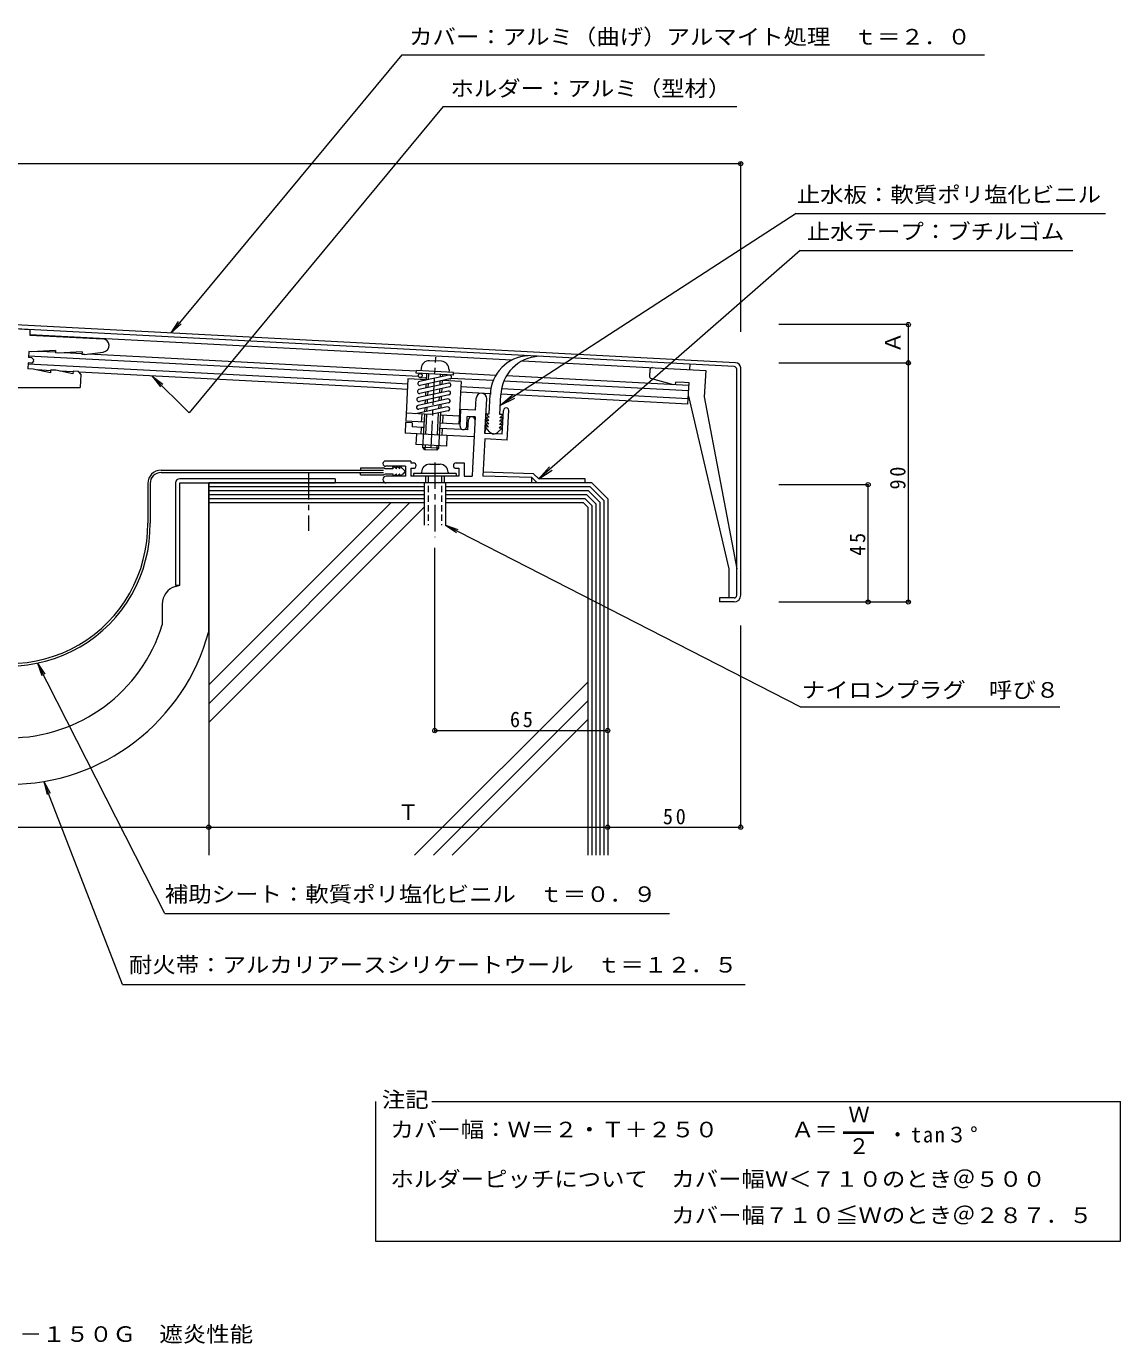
# Model space of a CAD drawing. Units: millimetres, scale not verified. Extents: x -332 to 362, y -270 to 226.
# Drawn here: x -49.6 to 361.9, y -269.6 to 225.8 of the extents above; entities that cross this region are included whole.
import ezdxf
from ezdxf.enums import TextEntityAlignment as Align

# ---------------------------------------------------------------- set-up
doc = ezdxf.new("R2010")
doc.units = ezdxf.units.MM
doc.header["$LTSCALE"] = 2
doc.header["$PDMODE"] = 32
doc.header["$PDSIZE"] = 1.6
doc.linetypes.add('CHAIN1', pattern=[8, 5, -1, 1, -1])
doc.linetypes.add('DASHED1', pattern=[1.8, 1.2, -0.6])
for name, color, linetype, lineweight in [('D-0', 3, 'Continuous', 9), ('D-1', 2, 'Continuous', 9), ('D-2', 4, 'Continuous', 9), ('D-3', 6, 'Continuous', 5), ('D-4', 7, 'Continuous', 9), ('D-5', 7, 'Continuous', 9)]:
    doc.layers.add(name, color=color, linetype=linetype, lineweight=lineweight)
doc.layers.add('F-0_F-0ﾚｲﾔ', color=2, linetype='Continuous')
doc.styles.add('ＭＳ ゴシック', font='')
doc.styles.get('ＭＳ ゴシック').set_extended_font_data('MS Gothic')

msp = doc.modelspace()

# ---------------------------------------------------------------- linework, layer by layer
at = {"layer": 'D-0'}
for p, q in [((217.102, 99.347), (-56.002, 113.66)), ((216.55, 97.874), (-56.002, 112.158)), ((217.498, 11.847), (217.498, 96.876)), ((218.998, 11.847), (218.998, 97.35)), ((210.998, 10.847), (210.998, 9.347)), ((216.498, 10.847), (210.998, 10.847)), ((216.498, 9.347), (210.998, 9.347))]:
    msp.add_line(p, q, dxfattribs=at)
for centre, radius, start, end in [((216.998, 97.35), 2, 0, 86.99953), ((216.498, 96.876), 1, 0, 86.99922), ((216.498, 11.847), 1, 270, 0), ((216.498, 11.847), 2.5, 270, 0)]:
    msp.add_arc(centre, radius, start, end, dxfattribs=at)
at = {"layer": 'D-1'}
for p, q in [((-48.212, 111.739), (-56.107, 112.152)), ((-48.212, 111.739), (-48.316, 109.752)), ((-48.316, 109.752), (-20.853, 108.313)), ((132.935, 100.265), (-48.315, 109.763)), ((-48.865, 99.267), (-48.983, 97.02)), ((-47.574, 99.199), (-48.865, 99.267)), ((-48.643, 103.511), (-48.76, 101.264)), ((-47.469, 101.196), (-48.76, 101.264)), ((83.357, 94.852), (-48.734, 101.774)), ((-46.831, 99.868), (-47.574, 99.199)), ((-46.8, 100.453), (-47.469, 101.196)), ((-46.831, 99.868), (-46.8, 100.453)), ((-38.643, 103.248), (-45.284, 103.596)), ((-38.604, 103.986), (-38.656, 102.988)), ((-37.658, 102.935), (-38.656, 102.988)), ((-28.618, 103.463), (-37.658, 102.935)), ((-28.656, 102.725), (-35.297, 103.073)), ((-28.618, 103.463), (-28.67, 102.464)), ((-27.671, 102.412), (-28.67, 102.464)), ((-27.671, 102.412), (-20.657, 103.338)), ((81.368, 96.959), (-26.254, 102.599)), ((106.496, 99.855), (102.002, 100.091)), ((136.951, 100.054), (205.839, 96.444)), ((-46.986, 96.915), (-48.983, 97.02)), ((81.184, 91.962), (-48.891, 98.778)), ((-40.507, 96.336), (-45.446, 96.595)), ((-38.497, 96.47), (-40.494, 96.575)), ((-32.019, 95.891), (-36.957, 96.15)), ((80.897, 89.974), (-29.782, 95.774)), ((-29.062, 94.975), (-29.324, 89.982)), ((97.062, 96.136), (81.368, 96.959)), ((97.879, 94.091), (83.432, 94.848)), ((97.02, 95.345), (97.072, 96.344)), ((111.001, 94.613), (97.02, 95.345)), ((111.053, 95.611), (97.072, 96.344)), ((109.321, 94.675), (98.179, 92.255)), ((98.849, 97.252), (98.797, 96.253)), ((100.876, 92.928), (100.992, 95.137)), ((101.682, 93.016), (101.791, 95.095)), ((106.139, 93.984), (106.185, 94.865)), ((106.949, 94.16), (106.984, 94.823)), ((109.335, 96.703), (109.283, 95.704)), ((111.001, 94.613), (111.053, 95.611)), ((126.938, 94.57), (111.042, 95.404)), ((199.533, 90.766), (130.933, 94.361)), ((184.817, 96.565), (184.701, 94.37)), ((199.847, 96.758), (199.951, 98.744)), ((205.839, 96.444), (205.317, 86.478)), ((-82.889, 89.982), (-29.324, 89.982)), ((81.002, 89.968), (80.897, 89.974)), ((93.699, 89.303), (81.002, 89.968)), ((93.804, 91.3), (81.106, 91.966)), ((93.886, 93.295), (93.048, 77.317)), ((100.876, 92.928), (93.886, 93.295)), ((109.164, 91.679), (98.022, 89.259)), ((109.483, 90.214), (98.341, 87.793)), ((98.452, 93.764), (100.913, 93.635)), ((109.64, 93.209), (98.498, 90.789)), ((100.714, 89.844), (100.79, 91.287)), ((101.525, 90.02), (101.6, 91.463)), ((105.825, 87.992), (105.9, 89.435)), ((105.982, 90.988), (106.057, 92.431)), ((106.635, 88.168), (106.71, 89.611)), ((106.792, 91.164), (106.868, 92.614)), ((113.858, 92.248), (106.868, 92.614)), ((125.973, 92.618), (110.049, 93.453)), ((113.754, 90.254), (113.021, 76.27)), ((113.858, 92.248), (113.754, 90.254)), ((125.11, 89.659), (113.754, 90.255)), ((199.272, 85.773), (129.105, 89.45)), ((199.429, 88.769), (129.967, 92.409)), ((185.433, 93.354), (193.634, 91.075)), ((194.54, 91.027), (194.593, 92.047)), ((199.167, 83.776), (199.587, 91.785)), ((108.85, 85.687), (97.708, 83.267)), ((109.007, 88.683), (97.865, 86.263)), ((109.325, 87.218), (98.184, 84.797)), ((100.4, 83.852), (100.476, 85.295)), ((100.558, 86.848), (100.633, 88.291)), ((101.211, 84.028), (101.287, 85.471)), ((101.368, 87.024), (101.443, 88.467)), ((105.667, 84.996), (105.743, 86.439)), ((106.478, 85.172), (106.553, 86.615)), ((124.882, 87.669), (113.649, 88.257)), ((119.301, 81.448), (119.536, 85.946)), ((122.851, 72.754), (123.531, 85.736)), ((199.167, 83.776), (128.876, 87.459)), ((199.325, 86.792), (214.498, 21.762)), ((205.317, 86.478), (217.498, 21.762)), ((102.552, 79.823), (93.205, 80.313)), ((108.693, 82.692), (96.859, 80.121)), ((109.168, 84.222), (98.027, 81.801)), ((99.04, 77.003), (99.197, 79.999)), ((99.541, 67.464), (100.196, 79.946)), ((100.244, 80.856), (100.319, 82.299)), ((100.602, 72.415), (100.995, 79.904)), ((101.054, 81.032), (101.129, 82.475)), ((109.011, 81.226), (102.552, 79.823)), ((104.996, 72.184), (105.429, 80.448)), ((105.511, 82), (105.586, 83.443)), ((105.533, 67.149), (106.24, 80.624)), ((113.178, 79.266), (106.188, 79.632)), ((106.321, 82.176), (106.397, 83.619)), ((107.029, 76.584), (107.186, 79.58)), ((113.481, 75.495), (113.808, 81.736)), ((119.301, 81.448), (113.808, 81.736)), ((129.34, 72.414), (129.811, 81.402)), ((131.228, 70.233), (131.808, 81.297)), ((93.022, 76.817), (92.813, 72.823)), ((95.519, 76.687), (93.022, 76.817)), ((100.039, 76.95), (93.048, 77.317)), ((95.519, 76.687), (95.44, 75.189)), ((98.935, 75.005), (95.44, 75.189)), ((98.805, 72.509), (98.935, 75.005)), ((99.934, 74.953), (98.935, 75.005)), ((113.907, 74.221), (105.926, 74.639)), ((113.021, 76.27), (106.031, 76.636)), ((106.794, 72.09), (106.924, 74.587)), ((115.978, 75.364), (116.174, 79.109)), ((119.17, 78.952), (116.174, 79.109)), ((116.411, 74.089), (116.608, 77.834)), ((119.17, 78.952), (118.156, 59.613)), ((123.141, 78.334), (122.848, 72.754)), ((105.879, 72.138), (92.813, 72.822)), ((97.057, 72.6), (96.848, 68.606)), ((118.777, 71.462), (105.879, 72.138)), ((108.541, 71.999), (108.332, 68.004)), ((116.411, 74.089), (113.915, 74.22)), ((122.741, 70.678), (122.005, 56.614)), ((131.228, 70.233), (122.742, 70.678)), ((129.34, 72.414), (122.848, 72.754)), ((108.332, 68.004), (96.848, 68.606)), ((100.299, 66.623), (99.541, 67.464)), ((105.533, 67.149), (99.541, 67.464)), ((100.393, 68.42), (100.299, 66.623)), ((104.693, 66.392), (100.299, 66.623)), ((104.787, 68.19), (104.693, 66.392)), ((104.693, 66.392), (105.533, 67.149)), ((94.998, 62.363), (85.498, 62.363)), ((92.998, 60.363), (85.498, 60.363)), ((94.998, 62.363), (94.998, 61.613)), ((94.998, 61.613), (95.998, 61.613)), ((94.998, 59.613), (95.998, 59.613)), ((94.998, 59.613), (94.998, 56.613)), ((101.998, 61.113), (105.998, 61.113)), ((111.998, 59.613), (112.998, 59.613)), ((112.998, 59.613), (112.998, 56.613)), ((118.156, 59.613), (117.999, 56.613)), ((112.998, 56.613), (94.998, 56.613)), ((111.998, 57.613), (95.998, 57.613)), ((95.998, 57.613), (95.998, 56.613)), ((98.998, 58.113), (98.998, 57.613)), ((100.498, 56.613), (100.498, 54.113)), ((101.498, 56.613), (101.498, 54.113)), ((106.498, 56.613), (106.498, 54.113)), ((107.498, 56.613), (107.498, 54.113)), ((108.998, 58.113), (108.998, 57.613)), ((111.998, 57.613), (111.998, 56.613)), ((114.998, 56.613), (117.999, 56.613)), ((140.498, 56.113), (122.027, 56.613)), ((141.136, 57.596), (122.083, 58.112)), ((140.498, 54.113), (140.498, 56.113)), ((140.498, 56.113), (142.498, 54.113)), ((141.136, 57.596), (143.119, 55.613)), ((99.998, 54.113), (99.998, 38.258)), ((107.998, 54.113), (107.998, 38.258)), ((214.498, 21.762), (214.498, 10.847))]:
    msp.add_line(p, q, dxfattribs=at)
at = {"layer": 'D-1', "linetype": 'CHAIN1'}
for p, q in [((102.569, 67.483), (104.345, 101.362)), ((103.998, 61.861), (103.998, 33.679))]:
    msp.add_line(p, q, dxfattribs=at)
at = {"layer": 'D-1', "linetype": 'DASHED1'}
for p, q in [((101.498, 56.613), (101.498, 38.258)), ((106.498, 56.613), (106.498, 38.258))]:
    msp.add_line(p, q, dxfattribs=at)
at = {"layer": 'D-1'}
for points in [[(-38.604, 103.986), (-47.644, 103.458), (-48.643, 103.511)], [(-40.494, 96.575), (-40.547, 95.576), (-46.986, 96.915)], [(-32.006, 96.13), (-32.058, 95.132), (-38.497, 96.47)], [(-29.062, 94.975), (-30.009, 96.025), (-32.006, 96.13)], [(199.587, 91.785), (197.93, 91.872), (194.593, 92.047)], [(92.998, 60.363), (92.998, 56.613), (85.748, 56.613)], [(111.998, 61.613), (114.998, 61.613), (114.998, 56.613)], [(160.498, 54.113), (160.498, 55.613), (143.119, 55.613)]]:
    msp.add_lwpolyline(points, dxfattribs=at)
msp.add_circle((98.495, 94.518), 0.75, dxfattribs=at)
for centre, radius, start, end in [((-20.984, 105.816), 2.5, 277.52177, 86.99968), ((101.846, 97.095), 3, 87.00079, 177.00079), ((106.339, 96.86), 3, 357.00079, 87.00079), ((109.48, 93.942), 0.75, 282.26526, 102.24547), ((185.7, 94.317), 1, 176.9994, 254.47156), ((185.815, 96.512), 1, 87.00079, 177.00082), ((98.181, 88.526), 0.75, 102.26526, 282.24547), ((98.338, 91.522), 0.75, 102.26765, 282.24306), ((109.323, 90.946), 0.75, 282.26767, 102.24306), ((98.024, 85.53), 0.75, 102.25417, 282.25417), ((109.009, 84.955), 0.75, 282.24306, 102.26767), ((109.166, 87.95), 0.75, 282.25417, 102.26526), ((121.534, 85.841), 2, 357.00079, 176.99785), ((97.867, 82.534), 0.75, 102.24545, 282.26526), ((108.852, 81.959), 0.75, 282.24547, 102.26526), ((130.809, 81.349), 1, 357.00064, 177.00064), ((114.729, 75.429), 1.25, 177.00082, 357.00089), ((117.856, 77.769), 1.25, 357.00089, 177.00089), ((85.498, 61.363), 1, 90, 270), ((95.998, 60.613), 1, 270, 90), ((101.998, 58.113), 3, 90, 180), ((105.998, 58.113), 3, 0, 90), ((111.998, 60.613), 1, 90, 270), ((85.748, 55.363), 1.25, 90, 270)]:
    msp.add_arc(centre, radius, start, end, dxfattribs=at)
at = {"layer": 'D-2'}
for p, q in [((124.485, 80.1), (124.869, 87.431)), ((128.48, 79.891), (128.864, 87.222)), ((123.237, 80.165), (124.485, 80.1)), ((124.42, 78.852), (123.237, 80.165)), ((128.414, 78.642), (129.728, 79.825)), ((129.728, 79.825), (128.48, 79.891)), ((124.712, 73.243), (122.975, 75.172)), ((124.223, 75.107), (122.975, 75.172)), ((123.041, 76.42), (124.289, 76.355)), ((124.223, 75.107), (123.041, 76.42)), ((123.106, 77.669), (124.354, 77.603)), ((124.289, 76.355), (123.106, 77.669)), ((123.171, 78.917), (124.42, 78.852)), ((124.354, 77.603), (123.171, 78.917)), ((127.537, 73.095), (129.466, 74.832)), ((128.218, 74.898), (129.532, 76.08)), ((128.218, 74.898), (129.466, 74.832)), ((128.283, 76.146), (129.597, 77.329)), ((129.532, 76.08), (128.283, 76.146)), ((128.349, 77.394), (129.662, 78.577)), ((129.597, 77.329), (128.349, 77.394)), ((129.662, 78.577), (128.414, 78.642)), ((76.002, 59.824), (84.727, 59.824)), ((76.002, 59.824), (76.002, 58.924)), ((85.319, 59.474), (84.727, 59.824)), ((88.319, 59.474), (85.319, 59.474)), ((92.731, 58.687), (91.943, 59.474)), ((1.062, 58.924), (84.727, 58.924)), ((1.062, 58.024), (84.727, 58.024)), ((66.507, 55.713), (8.107, 55.713)), ((66.507, 55.713), (66.507, 54.113)), ((76.002, 57.124), (76.002, 58.024)), ((76.002, 57.124), (84.727, 57.124)), ((85.319, 57.474), (84.727, 57.124)), ((88.319, 57.474), (85.319, 57.474)), ((92.731, 58.262), (91.943, 57.474)), ((-3.938, 53.924), (-3.938, 39.015)), ((-3.038, 53.924), (-3.038, 39.015)), ((6.507, 54.115), (6.507, 15.715)), ((8.107, 54.113), (66.507, 54.113)), ((19.007, -1.745), (19.007, 54.113)), ((6.477, 15.221), (8.107, 15.715)), ((1.507, 8.522), (1.507, 0.715))]:
    msp.add_line(p, q, dxfattribs=at)
at = {"layer": 'D-2', "linetype": 'CHAIN1'}
msp.add_line((56.507, 57.921), (56.507, 36.134), dxfattribs=at)
at = {"layer": 'D-2'}
for points in [[(89.568, 59.474), (89.428, 59.585), (89.184, 59.769), (88.933, 59.937), (88.668, 60.077), (88.508, 60.141), (88.468, 60.154), (88.399, 60.176), (88.329, 60.195), (88.219, 60.224)], [(90.818, 59.474), (90.679, 59.585), (90.434, 59.769), (90.183, 59.937), (89.918, 60.077), (89.757, 60.141), (89.718, 60.154), (89.649, 60.176), (89.579, 60.195), (89.509, 60.214), (89.468, 60.224)], [(91.943, 59.474), (91.835, 59.568), (91.646, 59.726), (91.452, 59.874), (91.248, 60.004), (91.124, 60.068), (91.069, 60.093), (90.973, 60.133), (90.875, 60.17), (90.776, 60.205), (90.719, 60.224)], [(89.568, 57.474), (89.428, 57.364), (89.184, 57.179), (88.933, 57.012), (88.668, 56.872), (88.508, 56.808), (88.468, 56.795), (88.399, 56.773), (88.329, 56.754), (88.219, 56.724)], [(90.818, 57.474), (90.679, 57.364), (90.434, 57.179), (90.183, 57.012), (89.918, 56.872), (89.757, 56.808), (89.718, 56.795), (89.649, 56.773), (89.579, 56.754), (89.509, 56.735), (89.468, 56.725)], [(91.943, 57.474), (91.835, 57.38), (91.646, 57.223), (91.452, 57.075), (91.248, 56.945), (91.124, 56.88), (91.069, 56.855), (90.973, 56.815), (90.875, 56.779), (90.776, 56.744), (90.719, 56.725)], [(6.507, 15.715), (8.107, 15.715), (8.107, 54.115)]]:
    msp.add_lwpolyline(points, dxfattribs=at)
for centre, radius, start, end in [((139.865, 86.961), 15, 92.86528, 178.20569), ((143.86, 86.752), 15, 92.86548, 178.20567), ((126.198, 74.581), 2, 222.00087, 312.00087), ((85.508, 59.481), 2.811, 359.86011, 15.33086), ((86.758, 59.481), 2.811, 359.86011, 15.33086), ((88.008, 59.481), 2.811, 359.86011, 15.33086), ((1.062, 53.924), 5, 90, 180), ((1.062, 53.924), 4.1, 90, 180), ((8.107, 54.113), 1.6, 90, 180), ((85.508, 57.467), 2.811, 344.66914, 0.13989), ((86.758, 57.467), 2.811, 344.66914, 0.13989), ((88.008, 57.467), 2.811, 344.66914, 0.13989), ((92.519, 58.474), 0.3, 315, 45), ((-56.107, 38.328), 53.074, 179.25877, 0.74121), ((-56.107, 38.328), 52.173, 179.25877, 0.74121), ((8.507, 8.522), 7, 106.85841, 180), ((-55.998, 18.399), 60.163, 197.09592, 342.90578), ((-55.998, 18.399), 77.663, 195.03436, 344.9669)]:
    msp.add_arc(centre, radius, start, end, dxfattribs=at)
at = {"layer": 'D-3'}
for p, q in [((18.998, 54.113), (18.998, -85.887)), ((162.998, 54.113), (18.998, 54.113)), ((99.998, 52.613), (18.998, 52.613)), ((99.998, 51.113), (18.998, 51.113)), ((99.998, 49.613), (18.998, 49.613)), ((162.376, 52.613), (107.998, 52.613)), ((161.755, 51.113), (107.998, 51.113)), ((161.133, 49.613), (107.998, 49.613)), ((161.133, 49.613), (164.498, 46.249)), ((161.755, 51.113), (165.998, 46.87)), ((162.376, 52.613), (167.498, 47.492)), ((162.998, 54.113), (168.998, 48.113)), ((99.998, 48.113), (18.998, 48.113)), ((18.998, -28.91), (94.521, 46.613)), ((18.998, -21.839), (87.45, 46.613)), ((99.998, 46.613), (18.998, 46.613)), ((18.998, -35.981), (99.998, 45.019)), ((160.512, 48.113), (107.998, 48.113)), ((159.891, 46.613), (107.998, 46.613)), ((159.891, 46.613), (161.498, 45.006)), ((160.512, 48.113), (162.998, 45.627)), ((161.498, 45.006), (161.498, -85.887)), ((162.998, 45.627), (162.998, -85.887)), ((164.498, 46.249), (164.498, -85.887)), ((165.998, 46.87), (165.998, -85.887)), ((167.498, 47.492), (167.498, -85.887)), ((168.998, 48.113), (168.998, -85.887)), ((96.371, -85.887), (161.498, -20.761)), ((103.442, -85.887), (161.498, -27.832)), ((110.513, -85.887), (161.498, -34.903))]:
    msp.add_line(p, q, dxfattribs=at)
at = {"layer": 'D-4'}
for p, q in [((91.604, 215.117), (4.919, 110.558)), ((91.604, 215.117), (310.673, 215.117)), ((107.15, 195.684), (217.516, 195.684)), ((239.876, 155.417), (128.639, 83.416)), ((239.876, 155.417), (356.17, 155.417)), ((241.378, 141.475), (143.119, 55.613)), ((241.378, 141.475), (343.843, 141.475)), ((4.919, 110.558), (7.58, 114.79)), ((4.919, 110.558), (8.585, 113.957)), ((-2.222, 94.292), (1.739, 91.241)), ((-2.222, 94.292), (0.815, 90.32)), ((128.639, 83.416), (133.207, 87.306)), ((128.639, 83.416), (134.058, 85.991)), ((143.119, 55.613), (147.083, 60.117)), ((143.119, 55.613), (148.114, 58.938)), ((241.39, -30.136), (107.998, 38.258)), ((107.998, 38.258), (112.707, 36.577)), ((107.998, 38.258), (112.111, 35.416)), ((103.998, -39.636), (103.998, 29.679)), ((-45.43, -13.66), (-43.764, -18.374)), ((241.39, -30.136), (338.982, -30.136)), ((103.998, -39.036), (168.998, -39.036)), ((-42.981, -58.165), (-40.584, -62.553)), ((-42.981, -58.165), (-41.801, -63.024)), ((-13.463, -134.484), (-42.981, -58.165)), ((2.441, -107.781), (192.175, -107.781)), ((-13.463, -134.484), (220.678, -134.484)), ((102.891, -178.489), (361.853, -178.489)), ((361.853, -231.028), (361.853, -178.489)), ((257.468, -189.904), (269.072, -189.904)), ((257.468, -190.094), (269.072, -190.094)), ((257.468, -190.284), (269.072, -190.284)), ((257.468, -190.474), (269.072, -190.474))]:
    msp.add_line(p, q, dxfattribs=at)
for points in [[(107.15, 195.684), (11.594, 80.425), (-2.222, 94.292)], [(2.441, -107.781), (-45.43, -13.66), (-42.601, -17.783)], [(81.692, -178.489), (81.692, -231.028), (361.853, -231.028)]]:
    msp.add_lwpolyline(points, dxfattribs=at)
for p in [(103.998, -39.036), (168.998, -39.036)]:
    msp.add_point(p, dxfattribs=at)
at = {"layer": 'D-5'}
for p, q in [((-331.002, 174.208), (218.998, 174.208)), ((218.998, 110.984), (218.998, 174.808)), ((282.025, 113.66), (233.319, 113.66)), ((282.025, 113.66), (282.025, 9.347)), ((233.319, 99.248), (282.625, 99.248)), ((266.922, 53.458), (233.319, 53.458)), ((266.922, 9.347), (266.922, 53.458)), ((233.319, 9.347), (282.625, 9.347)), ((218.998, -75.359), (218.998, 0.435)), ((-331.002, -75.359), (218.998, -75.359)), ((18.998, -75.359), (18.998, -75.959)), ((168.998, -75.359), (168.998, -75.959))]:
    msp.add_line(p, q, dxfattribs=at)
for p in [(218.998, 174.208), (282.025, 113.66), (282.025, 99.248), (266.922, 53.458), (266.922, 9.347), (282.025, 9.347), (18.998, -75.359), (168.998, -75.359), (218.998, -75.359)]:
    msp.add_point(p, dxfattribs=at)

# ---------------------------------------------------------------- texts
at = {"layer": 'D-4', "color": 2, "style": 'ＭＳ ゴシック', "width": 1.1}
for s, p in [('カバー：アルミ（曲げ）アルマイト処理\u3000ｔ＝２．０', (94.318, 217.235)), ('ホルダー：アルミ（型材）', (109.864, 197.803)), ('止水板：軟質ポリ塩化ビニル', (240.089, 157.863)), ('止水テープ：ブチルゴム', (243.866, 143.964)), ('ナイロンプラグ\u3000呼び８', (241.981, -28.442)), ('補助シート：軟質ポリ塩化ビニル\u3000ｔ＝０．９', (2.512, -105.246)), ('耐火帯：アルカリアースシリケートウール\u3000ｔ＝１２．５', (-11.012, -131.81)), ('注記', (84.082, -182.496)), ('カバー幅：Ｗ＝２・Ｔ＋２５０', (87.312, -193.772)), ('Ａ＝', (237.928, -193.78)), ('ホルダーピッチについて\u3000カバー幅Ｗ＜７１０のとき＠５００', (87.312, -212.387)), ('\u3000\u3000\u3000\u3000\u3000\u3000\u3000\u3000\u3000\u3000\u3000\u3000カバー幅７１０≦Ｗのとき＠２８７．５', (87.312, -226.001))]:
    msp.add_text(s, height=5.865, dxfattribs=at).set_placement(p, align=Align.BOTTOM_LEFT)
at = {"layer": 'D-4', "color": 2, "style": 'ＭＳ ゴシック'}
for s, p in [('Ｗ', (259.475, -188.122)), ('２', (259.475, -199.978))]:
    msp.add_text(s, height=5.865, dxfattribs=at).set_placement(p, align=Align.BOTTOM_LEFT)
at = {"layer": 'D-4', "color": 2, "char_height": 5.865, "attachment_point": 7, "style": 'ＭＳ ゴシック'}
for s, insert in [('\\T1.27;\\W0.95;65', (132.248, -37.836)), ('\\T1.17;\\W0.95;・tan３°', (274.184, -194.022))]:
    msp.add_mtext(s, dxfattribs=dict(at, insert=insert))
at = {"layer": 'D-5', "color": 2, "style": 'ＭＳ ゴシック'}
msp.add_text('Ａ', height=5.865, rotation=90, dxfattribs=at).set_placement((280.875, 102.931), align=Align.BOTTOM_LEFT)
msp.add_text('Ｔ', height=5.865, dxfattribs=at).set_placement((89.998, -74.359), align=Align.BOTTOM_LEFT)
at = {"layer": 'D-5', "color": 2, "char_height": 5.865, "attachment_point": 7, "rotation": 90, "style": 'ＭＳ ゴシック'}
for s, insert in [('\\T1.27;\\W0.95;90', (281.025, 51.65)), ('\\T1.27;\\W0.95;45', (265.922, 26.721))]:
    msp.add_mtext(s, dxfattribs=dict(at, insert=insert))
at = {"layer": 'D-5', "color": 2, "insert": (189.748, -74.359), "char_height": 5.865, "attachment_point": 7, "style": 'ＭＳ ゴシック'}
msp.add_mtext('\\T1.27;\\W0.95;50', dxfattribs=at)
at = {"layer": 'F-0_F-0ﾚｲﾔ', "style": 'ＭＳ ゴシック', "width": 1.1}
msp.add_text('屋根－屋根\u3000ＡＸ１１Ｌ－１５０Ｇ\u3000遮炎性能', height=5.865, dxfattribs=at).set_placement((-149.153, -270.707), align=Align.BOTTOM_LEFT)

doc.saveas('drawing.dxf')
